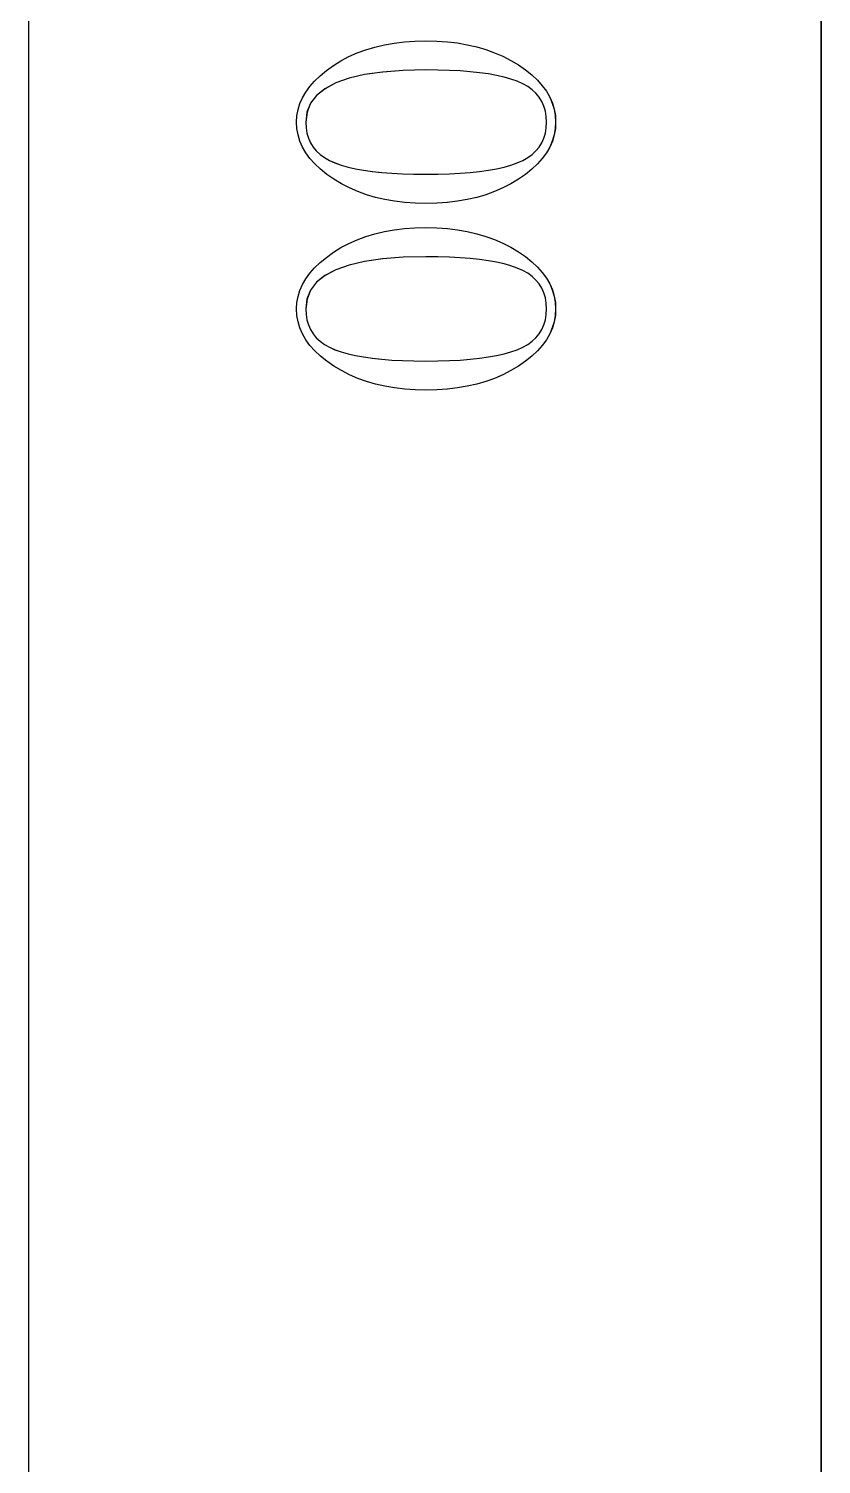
# Model space of a CAD drawing. Header units: millimetres. Extents: x -210 to 210, y -148 to 148.
# Drawn here: x -44.92 to -36.92, y 70.17 to 84.67 of the extents above; entities that cross this region are included whole.
import ezdxf

# ---------------------------------------------------------------- set-up
doc = ezdxf.new("R2010")
doc.units = ezdxf.units.MM
doc.layers.get('0').update_dxf_attribs({"lineweight": 18})

msp = doc.modelspace()

# ---------------------------------------------------------------- linework, layer by layer
at = {"color": 7, "lineweight": 30}
for p, q in [((-44.917, 45.844), (-44.917, 113.847)), ((-36.917, 46.264), (-36.917, 113.428)), ((-36.917, 53.265), (-36.917, 109.35)), ((-36.917, 97.596), (-36.917, 64.096))]:
    msp.add_line(p, q, dxfattribs=at)
at = {"color": 7, "lineweight": 30, "ltscale": 0.002592}
for p, q in [((-41.227, 84.522), (-41.125, 84.535)), ((-41.227, 82.636), (-41.125, 82.648))]:
    msp.add_line(p, q, dxfattribs=at)
at = {"color": 7, "lineweight": 30, "ltscale": 0.002675}
for p, q in [((-41.125, 84.535), (-41.018, 84.542)), ((-41.125, 82.648), (-41.018, 82.655))]:
    msp.add_line(p, q, dxfattribs=at)
at = {"color": 7, "lineweight": 30, "ltscale": 0.002765}
for p, q in [((-41.018, 84.542), (-40.907, 84.545)), ((-41.018, 82.655), (-40.907, 82.658))]:
    msp.add_line(p, q, dxfattribs=at)
at = {"color": 7, "lineweight": 30, "ltscale": 0.002747}
for p, q in [((-40.907, 84.545), (-40.797, 84.542)), ((-40.798, 82.906), (-40.908, 82.903)), ((-40.797, 82.906), (-40.907, 82.903)), ((-40.907, 82.658), (-40.797, 82.656)), ((-40.798, 81.019), (-40.908, 81.017)), ((-40.797, 81.019), (-40.907, 81.017))]:
    msp.add_line(p, q, dxfattribs=at)
at = {"color": 7, "lineweight": 30, "ltscale": 0.002661}
for p, q in [((-40.797, 84.542), (-40.691, 84.535)), ((-40.692, 82.913), (-40.798, 82.906)), ((-40.691, 82.913), (-40.797, 82.906)), ((-40.797, 82.656), (-40.691, 82.648)), ((-40.692, 81.026), (-40.798, 81.019)), ((-40.691, 81.026), (-40.797, 81.019))]:
    msp.add_line(p, q, dxfattribs=at)
at = {"color": 7, "lineweight": 30, "ltscale": 0.002581}
for p, q in [((-40.691, 84.535), (-40.589, 84.523)), ((-40.589, 82.925), (-40.692, 82.913)), ((-40.589, 82.925), (-40.691, 82.913)), ((-40.691, 82.648), (-40.589, 82.636)), ((-40.589, 81.039), (-40.692, 81.026)), ((-40.589, 81.039), (-40.691, 81.026))]:
    msp.add_line(p, q, dxfattribs=at)
at = {"color": 7, "lineweight": 30, "ltscale": 0.002295}
msp.add_line((-41.685, 84.385), (-41.601, 84.422), dxfattribs=at)
at = {"color": 7, "lineweight": 30, "ltscale": 0.002337}
for p, q in [((-41.601, 84.422), (-41.513, 84.455)), ((-41.601, 82.536), (-41.513, 82.568))]:
    msp.add_line(p, q, dxfattribs=at)
at = {"color": 7, "lineweight": 30, "ltscale": 0.002388}
for p, q in [((-41.513, 84.455), (-41.422, 84.482)), ((-41.513, 82.568), (-41.422, 82.596))]:
    msp.add_line(p, q, dxfattribs=at)
at = {"color": 7, "lineweight": 30, "ltscale": 0.002448}
for p, q in [((-41.422, 84.482), (-41.327, 84.505)), ((-41.422, 82.596), (-41.327, 82.618))]:
    msp.add_line(p, q, dxfattribs=at)
at = {"color": 7, "lineweight": 30, "ltscale": 0.002516}
for p, q in [((-41.327, 84.505), (-41.227, 84.522)), ((-41.327, 82.618), (-41.227, 82.636))]:
    msp.add_line(p, q, dxfattribs=at)
at = {"color": 7, "lineweight": 30, "ltscale": 0.002508}
for p, q in [((-40.589, 84.523), (-40.49, 84.506)), ((-40.49, 82.942), (-40.589, 82.925)), ((-40.589, 82.636), (-40.49, 82.619)), ((-40.49, 81.056), (-40.589, 81.039))]:
    msp.add_line(p, q, dxfattribs=at)
at = {"color": 7, "lineweight": 30, "ltscale": 0.002443}
for p, q in [((-40.49, 84.506), (-40.395, 84.484)), ((-40.395, 82.964), (-40.49, 82.942)), ((-40.395, 82.964), (-40.49, 82.942)), ((-40.49, 82.619), (-40.395, 82.597)), ((-40.395, 81.078), (-40.49, 81.056)), ((-40.395, 81.078), (-40.49, 81.056))]:
    msp.add_line(p, q, dxfattribs=at)
at = {"color": 7, "lineweight": 30, "ltscale": 0.002385}
for p, q in [((-40.395, 84.484), (-40.303, 84.457)), ((-40.395, 84.484), (-40.304, 84.457)), ((-40.303, 82.991), (-40.395, 82.964)), ((-40.304, 82.991), (-40.395, 82.964)), ((-40.395, 82.597), (-40.303, 82.57)), ((-40.395, 82.597), (-40.304, 82.57)), ((-40.303, 81.104), (-40.395, 81.078)), ((-40.304, 81.104), (-40.395, 81.078))]:
    msp.add_line(p, q, dxfattribs=at)
at = {"color": 7, "lineweight": 30, "ltscale": 0.002336}
for p, q in [((-40.304, 84.457), (-40.216, 84.425)), ((-40.303, 84.457), (-40.215, 84.425)), ((-40.216, 83.023), (-40.304, 82.991)), ((-40.215, 83.023), (-40.303, 82.991)), ((-40.304, 82.57), (-40.216, 82.539)), ((-40.303, 82.57), (-40.215, 82.539)), ((-40.216, 81.136), (-40.304, 81.104)), ((-40.215, 81.136), (-40.303, 81.104))]:
    msp.add_line(p, q, dxfattribs=at)
at = {"color": 7, "lineweight": 30, "ltscale": 0.002296}
for p, q in [((-40.216, 84.425), (-40.131, 84.389)), ((-40.215, 84.425), (-40.131, 84.389)), ((-40.131, 83.059), (-40.216, 83.023)), ((-40.131, 83.059), (-40.215, 83.023)), ((-41.685, 82.498), (-41.601, 82.536)), ((-40.216, 82.539), (-40.131, 82.502)), ((-40.215, 82.539), (-40.131, 82.502)), ((-40.131, 81.173), (-40.216, 81.136)), ((-40.131, 81.173), (-40.215, 81.136))]:
    msp.add_line(p, q, dxfattribs=at)
at = {"color": 7, "lineweight": 30, "ltscale": 0.002265}
for p, q in [((-40.131, 84.389), (-40.05, 84.347)), ((-40.131, 84.389), (-40.051, 84.347)), ((-41.765, 84.343), (-41.685, 84.385)), ((-40.05, 83.1), (-40.131, 83.059)), ((-40.051, 83.1), (-40.131, 83.059)), ((-40.131, 82.502), (-40.05, 82.461)), ((-40.131, 82.502), (-40.051, 82.461)), ((-40.05, 81.214), (-40.131, 81.173)), ((-40.051, 81.214), (-40.131, 81.173))]:
    msp.add_line(p, q, dxfattribs=at)
at = {"color": 7, "lineweight": 30, "ltscale": 0.002046}
for p, q in [((-41.975, 84.193), (-41.912, 84.245)), ((-41.975, 82.306), (-41.912, 82.358))]:
    msp.add_line(p, q, dxfattribs=at)
at = {"color": 7, "lineweight": 30, "ltscale": 0.002172}
for p, q in [((-41.912, 84.245), (-41.841, 84.295)), ((-39.974, 84.301), (-39.902, 84.252)), ((-39.973, 84.301), (-39.902, 84.252)), ((-41.837, 83.147), (-41.909, 83.196)), ((-39.902, 83.196), (-39.974, 83.147)), ((-39.902, 83.196), (-39.973, 83.147)), ((-41.912, 82.358), (-41.841, 82.409)), ((-39.974, 82.415), (-39.902, 82.365)), ((-39.973, 82.415), (-39.902, 82.365)), ((-41.837, 81.26), (-41.909, 81.31)), ((-39.902, 81.31), (-39.974, 81.26)), ((-39.902, 81.31), (-39.973, 81.26))]:
    msp.add_line(p, q, dxfattribs=at)
at = {"color": 7, "lineweight": 30, "ltscale": 0.002244}
for p, q in [((-41.841, 84.295), (-41.765, 84.343)), ((-40.051, 84.347), (-39.974, 84.301)), ((-40.05, 84.347), (-39.973, 84.301)), ((-41.76, 83.1), (-41.837, 83.147)), ((-39.974, 83.147), (-40.051, 83.1)), ((-39.973, 83.147), (-40.05, 83.1)), ((-41.841, 82.409), (-41.765, 82.456)), ((-40.051, 82.461), (-39.974, 82.415)), ((-40.05, 82.461), (-39.973, 82.415)), ((-39.974, 81.26), (-40.051, 81.214)), ((-39.973, 81.26), (-40.05, 81.214))]:
    msp.add_line(p, q, dxfattribs=at)
at = {"color": 7, "lineweight": 30, "ltscale": 0.005171}
for p, q in [((-41.138, 84.246), (-41.345, 84.23)), ((-41.138, 84.246), (-41.344, 84.23)), ((-41.138, 82.359), (-41.345, 82.343)), ((-41.138, 82.359), (-41.344, 82.343))]:
    msp.add_line(p, q, dxfattribs=at)
at = {"color": 7, "lineweight": 30, "ltscale": 0.005764}
for p, q in [((-40.908, 84.251), (-41.138, 84.246)), ((-40.907, 84.251), (-41.138, 84.246)), ((-40.908, 82.364), (-41.138, 82.359)), ((-40.907, 82.364), (-41.138, 82.359))]:
    msp.add_line(p, q, dxfattribs=at)
at = {"color": 7, "lineweight": 30, "ltscale": 0.003032}
for p, q in [((-40.786, 84.25), (-40.907, 84.251)), ((-41.029, 83.198), (-40.908, 83.197)), ((-40.907, 83.197), (-40.786, 83.198)), ((-40.786, 82.363), (-40.907, 82.364)), ((-41.029, 81.312), (-40.908, 81.31)), ((-40.907, 81.31), (-40.786, 81.312))]:
    msp.add_line(p, q, dxfattribs=at)
at = {"color": 7, "lineweight": 30, "ltscale": 0.002871}
for p, q in [((-40.671, 84.246), (-40.786, 84.25)), ((-40.786, 83.198), (-40.671, 83.202)), ((-40.671, 82.36), (-40.786, 82.363)), ((-40.786, 81.312), (-40.671, 81.315))]:
    msp.add_line(p, q, dxfattribs=at)
at = {"color": 7, "lineweight": 30, "ltscale": 0.00271}
for p, q in [((-40.563, 84.241), (-40.671, 84.246)), ((-40.671, 83.202), (-40.563, 83.207)), ((-40.563, 82.354), (-40.671, 82.36)), ((-40.671, 81.315), (-40.563, 81.321))]:
    msp.add_line(p, q, dxfattribs=at)
at = {"color": 7, "lineweight": 30, "ltscale": 0.002049}
for p, q in [((-39.902, 84.252), (-39.838, 84.2)), ((-39.902, 84.252), (-39.839, 84.2)), ((-41.909, 83.196), (-41.972, 83.248)), ((-39.838, 83.248), (-39.902, 83.196)), ((-39.839, 83.248), (-39.902, 83.196)), ((-39.902, 82.365), (-39.838, 82.314)), ((-39.902, 82.365), (-39.839, 82.314)), ((-41.909, 81.31), (-41.972, 81.361)), ((-39.838, 81.361), (-39.902, 81.31)), ((-39.839, 81.361), (-39.902, 81.31))]:
    msp.add_line(p, q, dxfattribs=at)
at = {"color": 7, "lineweight": 30, "ltscale": 0.001829}
for p, q in [((-42.079, 84.084), (-42.031, 84.139)), ((-42.079, 82.197), (-42.031, 82.252))]:
    msp.add_line(p, q, dxfattribs=at)
at = {"color": 7, "lineweight": 30, "ltscale": 0.001931}
for p, q in [((-42.031, 84.139), (-41.975, 84.193)), ((-42.031, 82.252), (-41.975, 82.306))]:
    msp.add_line(p, q, dxfattribs=at)
at = {"color": 7, "lineweight": 30, "ltscale": 0.00309}
for p, q in [((-41.818, 84.119), (-41.927, 84.061)), ((-41.817, 84.119), (-41.926, 84.061)), ((-41.818, 82.233), (-41.927, 82.175)), ((-41.817, 82.233), (-41.926, 82.175))]:
    msp.add_line(p, q, dxfattribs=at)
at = {"color": 7, "lineweight": 30, "ltscale": 0.003541}
for p, q in [((-41.684, 84.167), (-41.818, 84.119)), ((-41.684, 84.167), (-41.817, 84.119)), ((-41.684, 82.28), (-41.818, 82.233)), ((-41.684, 82.28), (-41.817, 82.233))]:
    msp.add_line(p, q, dxfattribs=at)
at = {"color": 7, "lineweight": 30, "ltscale": 0.004049}
for p, q in [((-41.526, 84.204), (-41.684, 84.167)), ((-41.526, 84.204), (-41.684, 84.167)), ((-41.526, 82.317), (-41.684, 82.28)), ((-41.526, 82.317), (-41.684, 82.28))]:
    msp.add_line(p, q, dxfattribs=at)
at = {"color": 7, "lineweight": 30, "ltscale": 0.004597}
for p, q in [((-41.345, 84.23), (-41.526, 84.204)), ((-41.344, 84.23), (-41.526, 84.204)), ((-41.345, 82.343), (-41.526, 82.317)), ((-41.344, 82.343), (-41.526, 82.317))]:
    msp.add_line(p, q, dxfattribs=at)
at = {"color": 7, "lineweight": 30, "ltscale": 0.002552}
for p, q in [((-40.461, 84.233), (-40.563, 84.241)), ((-40.563, 83.207), (-40.461, 83.215)), ((-40.461, 82.346), (-40.563, 82.354)), ((-40.563, 81.321), (-40.461, 81.329))]:
    msp.add_line(p, q, dxfattribs=at)
at = {"color": 7, "lineweight": 30, "ltscale": 0.002395}
for p, q in [((-40.366, 84.222), (-40.461, 84.233)), ((-40.461, 83.215), (-40.366, 83.226)), ((-40.366, 82.336), (-40.461, 82.346)), ((-40.461, 81.329), (-40.366, 81.339))]:
    msp.add_line(p, q, dxfattribs=at)
at = {"color": 7, "lineweight": 30, "ltscale": 0.002241}
for p, q in [((-40.277, 84.21), (-40.366, 84.222)), ((-40.366, 83.226), (-40.277, 83.238)), ((-40.277, 82.323), (-40.366, 82.336)), ((-40.366, 81.339), (-40.277, 81.352))]:
    msp.add_line(p, q, dxfattribs=at)
at = {"color": 7, "lineweight": 30, "ltscale": 0.002089}
for p, q in [((-40.195, 84.195), (-40.277, 84.21)), ((-40.277, 83.238), (-40.195, 83.253)), ((-40.195, 82.308), (-40.277, 82.323)), ((-40.277, 81.352), (-40.195, 81.367))]:
    msp.add_line(p, q, dxfattribs=at)
at = {"color": 7, "lineweight": 30, "ltscale": 0.001941}
for p, q in [((-40.119, 84.178), (-40.195, 84.195)), ((-40.195, 83.253), (-40.119, 83.27)), ((-40.119, 82.291), (-40.195, 82.308)), ((-40.195, 81.367), (-40.119, 81.384))]:
    msp.add_line(p, q, dxfattribs=at)
at = {"color": 7, "lineweight": 30, "ltscale": 0.001798}
for p, q in [((-40.05, 84.158), (-40.119, 84.178)), ((-40.119, 83.27), (-40.05, 83.29)), ((-40.05, 82.271), (-40.119, 82.291)), ((-40.119, 81.384), (-40.05, 81.403))]:
    msp.add_line(p, q, dxfattribs=at)
at = {"color": 7, "lineweight": 30, "ltscale": 0.00166}
for p, q in [((-39.987, 84.136), (-40.05, 84.158)), ((-40.05, 83.29), (-39.987, 83.312)), ((-39.987, 82.25), (-40.05, 82.271)), ((-40.05, 81.403), (-39.987, 81.425))]:
    msp.add_line(p, q, dxfattribs=at)
at = {"color": 7, "lineweight": 30, "ltscale": 0.001542}
for p, q in [((-39.931, 84.112), (-39.987, 84.136)), ((-39.987, 83.312), (-39.931, 83.336)), ((-39.931, 82.225), (-39.987, 82.25)), ((-39.987, 81.425), (-39.931, 81.45))]:
    msp.add_line(p, q, dxfattribs=at)
at = {"color": 7, "lineweight": 30, "ltscale": 0.001449}
for p, q in [((-39.88, 84.083), (-39.931, 84.112)), ((-39.88, 82.197), (-39.931, 82.225)), ((-39.931, 81.45), (-39.88, 81.478))]:
    msp.add_line(p, q, dxfattribs=at)
at = {"color": 7, "lineweight": 30, "ltscale": 0.001937}
for p, q in [((-39.839, 84.2), (-39.782, 84.147)), ((-39.838, 84.2), (-39.782, 84.147)), ((-41.972, 83.248), (-42.029, 83.301)), ((-39.782, 83.301), (-39.839, 83.248)), ((-39.782, 83.301), (-39.838, 83.248)), ((-39.839, 82.314), (-39.782, 82.26)), ((-39.838, 82.314), (-39.782, 82.26)), ((-41.972, 81.361), (-42.029, 81.414)), ((-39.782, 81.414), (-39.839, 81.361)), ((-39.782, 81.414), (-39.838, 81.361))]:
    msp.add_line(p, q, dxfattribs=at)
at = {"color": 7, "lineweight": 30, "ltscale": 0.001839}
for p, q in [((-39.782, 84.147), (-39.733, 84.092)), ((-39.782, 84.147), (-39.733, 84.092)), ((-42.029, 83.301), (-42.078, 83.356)), ((-39.733, 83.356), (-39.782, 83.301)), ((-39.733, 83.356), (-39.782, 83.301)), ((-39.782, 82.26), (-39.733, 82.205)), ((-39.782, 82.26), (-39.733, 82.205)), ((-42.029, 81.414), (-42.078, 81.469)), ((-39.733, 81.469), (-39.782, 81.414)), ((-39.733, 81.469), (-39.782, 81.414))]:
    msp.add_line(p, q, dxfattribs=at)
at = {"color": 7, "lineweight": 30, "ltscale": 0.001618}
msp.add_line((-42.179, 83.911), (-42.153, 83.97), dxfattribs=at)
at = {"color": 7, "lineweight": 30, "ltscale": 0.00167}
for p, q in [((-42.153, 83.97), (-42.12, 84.028)), ((-42.153, 82.083), (-42.12, 82.141))]:
    msp.add_line(p, q, dxfattribs=at)
at = {"color": 7, "lineweight": 30, "ltscale": 0.001742}
msp.add_line((-42.12, 84.028), (-42.079, 84.084), dxfattribs=at)
at = {"color": 7, "lineweight": 30, "ltscale": 0.002491}
for p, q in [((-42.011, 83.993), (-42.072, 83.914)), ((-42.011, 82.106), (-42.072, 82.027))]:
    msp.add_line(p, q, dxfattribs=at)
at = {"color": 7, "lineweight": 30, "ltscale": 0.002728}
for p, q in [((-41.927, 84.061), (-42.012, 83.993)), ((-41.926, 84.061), (-42.011, 83.993)), ((-40.907, 82.903), (-41.016, 82.906)), ((-41.927, 82.175), (-42.012, 82.106)), ((-41.926, 82.175), (-42.011, 82.106)), ((-40.907, 81.017), (-41.016, 81.019))]:
    msp.add_line(p, q, dxfattribs=at)
at = {"color": 7, "lineweight": 30, "ltscale": 0.001374}
msp.add_line((-39.836, 84.051), (-39.88, 84.083), dxfattribs=at)
at = {"color": 7, "lineweight": 30, "ltscale": 0.001316}
for p, q in [((-39.797, 84.015), (-39.836, 84.051)), ((-39.836, 83.397), (-39.797, 83.433)), ((-39.797, 82.129), (-39.836, 82.164)), ((-39.836, 81.51), (-39.797, 81.546))]:
    msp.add_line(p, q, dxfattribs=at)
at = {"color": 7, "lineweight": 30, "ltscale": 0.00128}
for p, q in [((-39.764, 83.976), (-39.797, 84.015)), ((-39.797, 83.433), (-39.764, 83.472)), ((-39.764, 82.089), (-39.797, 82.129)), ((-39.797, 81.546), (-39.764, 81.585))]:
    msp.add_line(p, q, dxfattribs=at)
at = {"color": 7, "lineweight": 30, "ltscale": 0.001267}
for p, q in [((-39.738, 83.933), (-39.764, 83.976)), ((-39.738, 82.046), (-39.764, 82.089))]:
    msp.add_line(p, q, dxfattribs=at)
at = {"color": 7, "lineweight": 30, "ltscale": 0.001756}
for p, q in [((-39.733, 84.092), (-39.692, 84.035)), ((-39.733, 84.092), (-39.692, 84.035)), ((-42.078, 83.356), (-42.119, 83.413)), ((-39.692, 83.413), (-39.733, 83.356)), ((-39.692, 83.413), (-39.733, 83.356)), ((-39.733, 82.205), (-39.692, 82.149)), ((-39.733, 82.205), (-39.692, 82.149)), ((-42.078, 81.469), (-42.119, 81.526)), ((-39.692, 81.526), (-39.733, 81.469)), ((-39.692, 81.526), (-39.733, 81.469))]:
    msp.add_line(p, q, dxfattribs=at)
at = {"color": 7, "lineweight": 30, "ltscale": 0.001692}
for p, q in [((-39.692, 84.035), (-39.658, 83.977)), ((-39.692, 84.035), (-39.658, 83.977)), ((-42.119, 83.413), (-42.153, 83.471)), ((-39.658, 83.471), (-39.692, 83.413)), ((-39.658, 83.471), (-39.692, 83.413)), ((-39.692, 82.149), (-39.658, 82.09)), ((-39.692, 82.149), (-39.658, 82.09)), ((-42.119, 81.526), (-42.153, 81.585)), ((-39.658, 81.585), (-39.692, 81.526)), ((-39.658, 81.585), (-39.692, 81.526))]:
    msp.add_line(p, q, dxfattribs=at)
at = {"color": 7, "lineweight": 30, "ltscale": 0.001648}
for p, q in [((-39.658, 83.977), (-39.631, 83.916)), ((-39.658, 83.977), (-39.632, 83.916)), ((-42.153, 83.471), (-42.179, 83.532)), ((-39.631, 83.532), (-39.658, 83.471)), ((-39.632, 83.532), (-39.658, 83.471)), ((-39.658, 82.09), (-39.631, 82.03)), ((-39.658, 82.09), (-39.632, 82.03)), ((-42.153, 81.585), (-42.179, 81.645)), ((-39.631, 81.645), (-39.658, 81.585)), ((-39.632, 81.645), (-39.658, 81.585))]:
    msp.add_line(p, q, dxfattribs=at)
at = {"color": 7, "lineweight": 30, "ltscale": 0.001579}
msp.add_line((-42.209, 83.788), (-42.198, 83.85), dxfattribs=at)
at = {"color": 7, "lineweight": 30, "ltscale": 0.001588}
for p, q in [((-42.198, 83.85), (-42.179, 83.911)), ((-42.198, 81.963), (-42.179, 82.024))]:
    msp.add_line(p, q, dxfattribs=at)
at = {"color": 7, "lineweight": 30, "ltscale": 0.002521}
for p, q in [((-42.109, 83.824), (-42.121, 83.724)), ((-42.108, 83.824), (-42.12, 83.724)), ((-42.109, 81.937), (-42.121, 81.837)), ((-42.108, 81.937), (-42.12, 81.837))]:
    msp.add_line(p, q, dxfattribs=at)
at = {"color": 7, "lineweight": 30, "ltscale": 0.002417}
for p, q in [((-42.072, 83.914), (-42.109, 83.824)), ((-42.072, 83.914), (-42.108, 83.824)), ((-42.072, 82.027), (-42.109, 81.937)), ((-42.072, 82.027), (-42.108, 81.937))]:
    msp.add_line(p, q, dxfattribs=at)
at = {"color": 7, "lineweight": 30, "ltscale": 0.001279}
for p, q in [((-39.717, 83.886), (-39.738, 83.933)), ((-39.738, 83.515), (-39.717, 83.562)), ((-39.717, 82), (-39.738, 82.046))]:
    msp.add_line(p, q, dxfattribs=at)
at = {"color": 7, "lineweight": 30, "ltscale": 0.001313}
for p, q in [((-39.702, 83.836), (-39.717, 83.886)), ((-42.109, 83.612), (-42.094, 83.562)), ((-42.109, 83.612), (-42.094, 83.562)), ((-39.717, 83.562), (-39.702, 83.612)), ((-39.702, 81.949), (-39.717, 82)), ((-42.109, 81.726), (-42.094, 81.675)), ((-42.109, 81.726), (-42.094, 81.675)), ((-39.717, 81.675), (-39.702, 81.726))]:
    msp.add_line(p, q, dxfattribs=at)
at = {"color": 7, "lineweight": 30, "ltscale": 0.001369}
for p, q in [((-39.693, 83.782), (-39.702, 83.836)), ((-42.118, 83.666), (-42.109, 83.612)), ((-42.117, 83.666), (-42.109, 83.612)), ((-39.702, 83.612), (-39.693, 83.666)), ((-39.693, 81.895), (-39.702, 81.949)), ((-42.118, 81.78), (-42.109, 81.726)), ((-42.117, 81.78), (-42.109, 81.726)), ((-39.702, 81.726), (-39.693, 81.78))]:
    msp.add_line(p, q, dxfattribs=at)
at = {"color": 7, "lineweight": 30, "ltscale": 0.001625}
for p, q in [((-39.632, 83.916), (-39.613, 83.854)), ((-39.613, 83.594), (-39.632, 83.532)), ((-39.632, 82.03), (-39.613, 81.967)), ((-42.179, 81.645), (-42.198, 81.707)), ((-39.613, 81.707), (-39.632, 81.645)), ((-39.613, 81.707), (-39.631, 81.645))]:
    msp.add_line(p, q, dxfattribs=at)
at = {"color": 7, "lineweight": 30, "ltscale": 0.001626}
for p, q in [((-39.631, 83.916), (-39.613, 83.854)), ((-39.613, 83.854), (-39.601, 83.79)), ((-39.613, 83.854), (-39.602, 83.79)), ((-42.198, 83.594), (-42.209, 83.658)), ((-42.179, 83.532), (-42.198, 83.594)), ((-39.613, 83.594), (-39.631, 83.532)), ((-39.601, 83.658), (-39.613, 83.594)), ((-39.602, 83.658), (-39.613, 83.594)), ((-39.631, 82.03), (-39.613, 81.967)), ((-39.613, 81.967), (-39.601, 81.903)), ((-39.613, 81.967), (-39.602, 81.903)), ((-42.198, 81.707), (-42.209, 81.772)), ((-39.601, 81.772), (-39.613, 81.707)), ((-39.602, 81.772), (-39.613, 81.707))]:
    msp.add_line(p, q, dxfattribs=at)
at = {"color": 7, "lineweight": 30, "ltscale": 0.001593}
msp.add_line((-42.213, 83.724), (-42.209, 83.788), dxfattribs=at)
at = {"color": 7, "lineweight": 30, "ltscale": 0.00165}
for p, q in [((-42.209, 83.658), (-42.213, 83.724)), ((-39.598, 83.724), (-39.602, 83.658)), ((-39.598, 83.724), (-39.601, 83.658)), ((-41.826, 83.312), (-41.763, 83.29))]:
    msp.add_line(p, q, dxfattribs=at)
at = {"color": 7, "lineweight": 30, "ltscale": 0.001445}
for p, q in [((-42.121, 83.724), (-42.118, 83.666)), ((-42.12, 83.724), (-42.117, 83.666)), ((-39.693, 83.666), (-39.69, 83.724))]:
    msp.add_line(p, q, dxfattribs=at)
at = {"color": 7, "lineweight": 30, "ltscale": 0.001444}
for p, q in [((-39.69, 83.724), (-39.693, 83.782)), ((-42.121, 81.837), (-42.118, 81.78)), ((-42.12, 81.837), (-42.117, 81.78)), ((-39.69, 81.837), (-39.693, 81.895)), ((-39.693, 81.78), (-39.69, 81.837))]:
    msp.add_line(p, q, dxfattribs=at)
at = {"color": 7, "lineweight": 30, "ltscale": 0.001649}
for p, q in [((-39.602, 83.79), (-39.598, 83.724)), ((-39.601, 83.79), (-39.598, 83.724)), ((-42.209, 81.772), (-42.213, 81.837)), ((-39.602, 81.903), (-39.598, 81.837)), ((-39.598, 81.837), (-39.602, 81.772)), ((-39.601, 81.903), (-39.598, 81.837)), ((-39.598, 81.837), (-39.601, 81.772))]:
    msp.add_line(p, q, dxfattribs=at)
at = {"color": 7, "lineweight": 30, "ltscale": 0.001277}
for p, q in [((-42.094, 83.562), (-42.074, 83.515)), ((-42.094, 83.562), (-42.073, 83.515)), ((-42.094, 81.675), (-42.074, 81.629)), ((-42.094, 81.675), (-42.073, 81.629)), ((-42.047, 81.585), (-42.015, 81.546)), ((-42.047, 81.585), (-42.014, 81.546))]:
    msp.add_line(p, q, dxfattribs=at)
at = {"color": 7, "lineweight": 30, "ltscale": 0.001265}
for p, q in [((-42.074, 83.515), (-42.047, 83.472)), ((-42.073, 83.515), (-42.047, 83.472)), ((-42.074, 81.629), (-42.047, 81.585)), ((-42.073, 81.629), (-42.047, 81.585))]:
    msp.add_line(p, q, dxfattribs=at)
at = {"color": 7, "lineweight": 30, "ltscale": 0.001276}
for q in [(-42.015, 83.433), (-42.014, 83.433)]:
    msp.add_line((-42.047, 83.472), q, dxfattribs=at)
at = {"color": 7, "lineweight": 30, "ltscale": 0.001311}
for p, q in [((-42.015, 83.433), (-41.976, 83.397)), ((-42.014, 83.433), (-41.976, 83.397)), ((-42.015, 81.546), (-41.976, 81.51)), ((-42.014, 81.546), (-41.976, 81.51))]:
    msp.add_line(p, q, dxfattribs=at)
at = {"color": 7, "lineweight": 30, "ltscale": 0.001367}
for p, q in [((-41.976, 83.397), (-41.932, 83.365)), ((-41.976, 83.397), (-41.931, 83.365)), ((-41.976, 81.51), (-41.932, 81.478)), ((-41.976, 81.51), (-41.931, 81.478))]:
    msp.add_line(p, q, dxfattribs=at)
at = {"color": 7, "lineweight": 30, "ltscale": 0.001373}
for p, q in [((-39.88, 83.365), (-39.836, 83.397)), ((-39.836, 82.164), (-39.88, 82.197)), ((-39.88, 81.478), (-39.836, 81.51))]:
    msp.add_line(p, q, dxfattribs=at)
at = {"color": 7, "lineweight": 30, "ltscale": 0.001268}
for p, q in [((-39.764, 83.472), (-39.738, 83.515)), ((-39.764, 81.585), (-39.738, 81.629))]:
    msp.add_line(p, q, dxfattribs=at)
at = {"color": 7, "lineweight": 30, "ltscale": 0.001442}
for p, q in [((-41.932, 83.365), (-41.882, 83.336)), ((-41.931, 83.365), (-41.881, 83.336)), ((-41.932, 81.478), (-41.882, 81.45)), ((-41.931, 81.478), (-41.881, 81.45))]:
    msp.add_line(p, q, dxfattribs=at)
at = {"color": 7, "lineweight": 30, "ltscale": 0.001533}
for p, q in [((-41.882, 83.336), (-41.826, 83.312)), ((-41.881, 83.336), (-41.825, 83.312)), ((-41.882, 81.45), (-41.826, 81.425)), ((-41.881, 81.45), (-41.825, 81.425))]:
    msp.add_line(p, q, dxfattribs=at)
at = {"color": 7, "lineweight": 30, "ltscale": 0.001651}
for p, q in [((-41.825, 83.312), (-41.763, 83.29)), ((-41.826, 81.425), (-41.763, 81.403)), ((-41.825, 81.425), (-41.763, 81.403))]:
    msp.add_line(p, q, dxfattribs=at)
at = {"color": 7, "lineweight": 30, "ltscale": 0.001789}
for p, q in [((-41.763, 83.29), (-41.694, 83.27)), ((-41.763, 83.29), (-41.694, 83.27)), ((-41.763, 81.403), (-41.694, 81.384)), ((-41.763, 81.403), (-41.694, 81.384))]:
    msp.add_line(p, q, dxfattribs=at)
at = {"color": 7, "lineweight": 30, "ltscale": 0.001934}
for p, q in [((-41.694, 83.27), (-41.619, 83.253)), ((-41.694, 83.27), (-41.619, 83.253)), ((-41.694, 81.384), (-41.619, 81.367)), ((-41.694, 81.384), (-41.619, 81.367))]:
    msp.add_line(p, q, dxfattribs=at)
at = {"color": 7, "lineweight": 30, "ltscale": 0.002083}
for p, q in [((-41.619, 83.253), (-41.537, 83.238)), ((-41.619, 83.253), (-41.537, 83.238)), ((-41.619, 81.367), (-41.537, 81.352)), ((-41.619, 81.367), (-41.537, 81.352))]:
    msp.add_line(p, q, dxfattribs=at)
at = {"color": 7, "lineweight": 30, "ltscale": 0.002235}
for p, q in [((-41.537, 83.238), (-41.449, 83.226)), ((-41.537, 83.238), (-41.448, 83.226)), ((-41.537, 81.352), (-41.449, 81.339)), ((-41.537, 81.352), (-41.448, 81.339))]:
    msp.add_line(p, q, dxfattribs=at)
at = {"color": 7, "lineweight": 30, "ltscale": 0.00145}
msp.add_line((-39.931, 83.336), (-39.88, 83.365), dxfattribs=at)
at = {"color": 7, "lineweight": 30, "ltscale": 0.002262}
for p, q in [((-41.68, 83.059), (-41.76, 83.1)), ((-41.68, 81.173), (-41.76, 81.214))]:
    msp.add_line(p, q, dxfattribs=at)
at = {"color": 7, "lineweight": 30, "ltscale": 0.002391}
for p, q in [((-41.449, 83.226), (-41.353, 83.215)), ((-41.448, 83.226), (-41.353, 83.215)), ((-41.449, 81.339), (-41.353, 81.329)), ((-41.448, 81.339), (-41.353, 81.329))]:
    msp.add_line(p, q, dxfattribs=at)
at = {"color": 7, "lineweight": 30, "ltscale": 0.002548}
for p, q in [((-41.353, 83.215), (-41.252, 83.207)), ((-41.353, 83.215), (-41.251, 83.207)), ((-41.353, 81.329), (-41.252, 81.321)), ((-41.353, 81.329), (-41.251, 81.321))]:
    msp.add_line(p, q, dxfattribs=at)
at = {"color": 7, "lineweight": 30, "ltscale": 0.002708}
for p, q in [((-41.252, 83.207), (-41.144, 83.202)), ((-41.251, 83.207), (-41.143, 83.202)), ((-41.252, 81.321), (-41.144, 81.315)), ((-41.251, 81.321), (-41.143, 81.315))]:
    msp.add_line(p, q, dxfattribs=at)
at = {"color": 7, "lineweight": 30, "ltscale": 0.002869}
for p, q in [((-41.144, 83.202), (-41.029, 83.198)), ((-41.143, 83.202), (-41.028, 83.198)), ((-41.144, 81.315), (-41.029, 81.312)), ((-41.143, 81.315), (-41.028, 81.312))]:
    msp.add_line(p, q, dxfattribs=at)
at = {"color": 7, "lineweight": 30, "ltscale": 0.003031}
for p, q in [((-41.028, 83.198), (-40.907, 83.197)), ((-41.028, 81.312), (-40.907, 81.31))]:
    msp.add_line(p, q, dxfattribs=at)
at = {"color": 7, "lineweight": 30, "ltscale": 0.002291}
for p, q in [((-41.596, 83.023), (-41.68, 83.059)), ((-41.596, 81.136), (-41.68, 81.173))]:
    msp.add_line(p, q, dxfattribs=at)
at = {"color": 7, "lineweight": 30, "ltscale": 0.002329}
for p, q in [((-41.508, 82.991), (-41.596, 83.023)), ((-41.508, 81.104), (-41.596, 81.136))]:
    msp.add_line(p, q, dxfattribs=at)
at = {"color": 7, "lineweight": 30, "ltscale": 0.002376}
for p, q in [((-41.417, 82.964), (-41.508, 82.991)), ((-41.417, 81.078), (-41.508, 81.104))]:
    msp.add_line(p, q, dxfattribs=at)
at = {"color": 7, "lineweight": 30, "ltscale": 0.002432}
for p, q in [((-41.322, 82.942), (-41.417, 82.964)), ((-41.322, 81.056), (-41.417, 81.078))]:
    msp.add_line(p, q, dxfattribs=at)
at = {"color": 7, "lineweight": 30, "ltscale": 0.002496}
for p, q in [((-41.224, 82.925), (-41.322, 82.942)), ((-41.224, 81.039), (-41.322, 81.056))]:
    msp.add_line(p, q, dxfattribs=at)
at = {"color": 7, "lineweight": 30, "ltscale": 0.002509}
for p, q in [((-40.49, 82.942), (-40.589, 82.925)), ((-40.49, 81.056), (-40.589, 81.039))]:
    msp.add_line(p, q, dxfattribs=at)
at = {"color": 7, "lineweight": 30, "ltscale": 0.002566}
for p, q in [((-41.122, 82.913), (-41.224, 82.925)), ((-41.122, 81.026), (-41.224, 81.039))]:
    msp.add_line(p, q, dxfattribs=at)
at = {"color": 7, "lineweight": 30, "ltscale": 0.002644}
for p, q in [((-41.016, 82.906), (-41.122, 82.913)), ((-41.016, 81.019), (-41.122, 81.026))]:
    msp.add_line(p, q, dxfattribs=at)
at = {"color": 7, "lineweight": 30, "ltscale": 0.002264}
msp.add_line((-41.765, 82.456), (-41.685, 82.498), dxfattribs=at)
at = {"color": 7, "lineweight": 30, "ltscale": 0.001619}
msp.add_line((-42.179, 82.024), (-42.153, 82.083), dxfattribs=at)
at = {"color": 7, "lineweight": 30, "ltscale": 0.001741}
msp.add_line((-42.12, 82.141), (-42.079, 82.197), dxfattribs=at)
at = {"color": 7, "lineweight": 30, "ltscale": 0.00158}
msp.add_line((-42.209, 81.901), (-42.198, 81.963), dxfattribs=at)
at = {"color": 7, "lineweight": 30, "ltscale": 0.001594}
msp.add_line((-42.213, 81.837), (-42.209, 81.901), dxfattribs=at)
at = {"color": 7, "lineweight": 30, "ltscale": 0.001278}
msp.add_line((-39.738, 81.629), (-39.717, 81.675), dxfattribs=at)
at = {"color": 7, "lineweight": 30, "ltscale": 0.002243}
msp.add_line((-41.76, 81.214), (-41.837, 81.26), dxfattribs=at)

doc.saveas('drawing.dxf')
